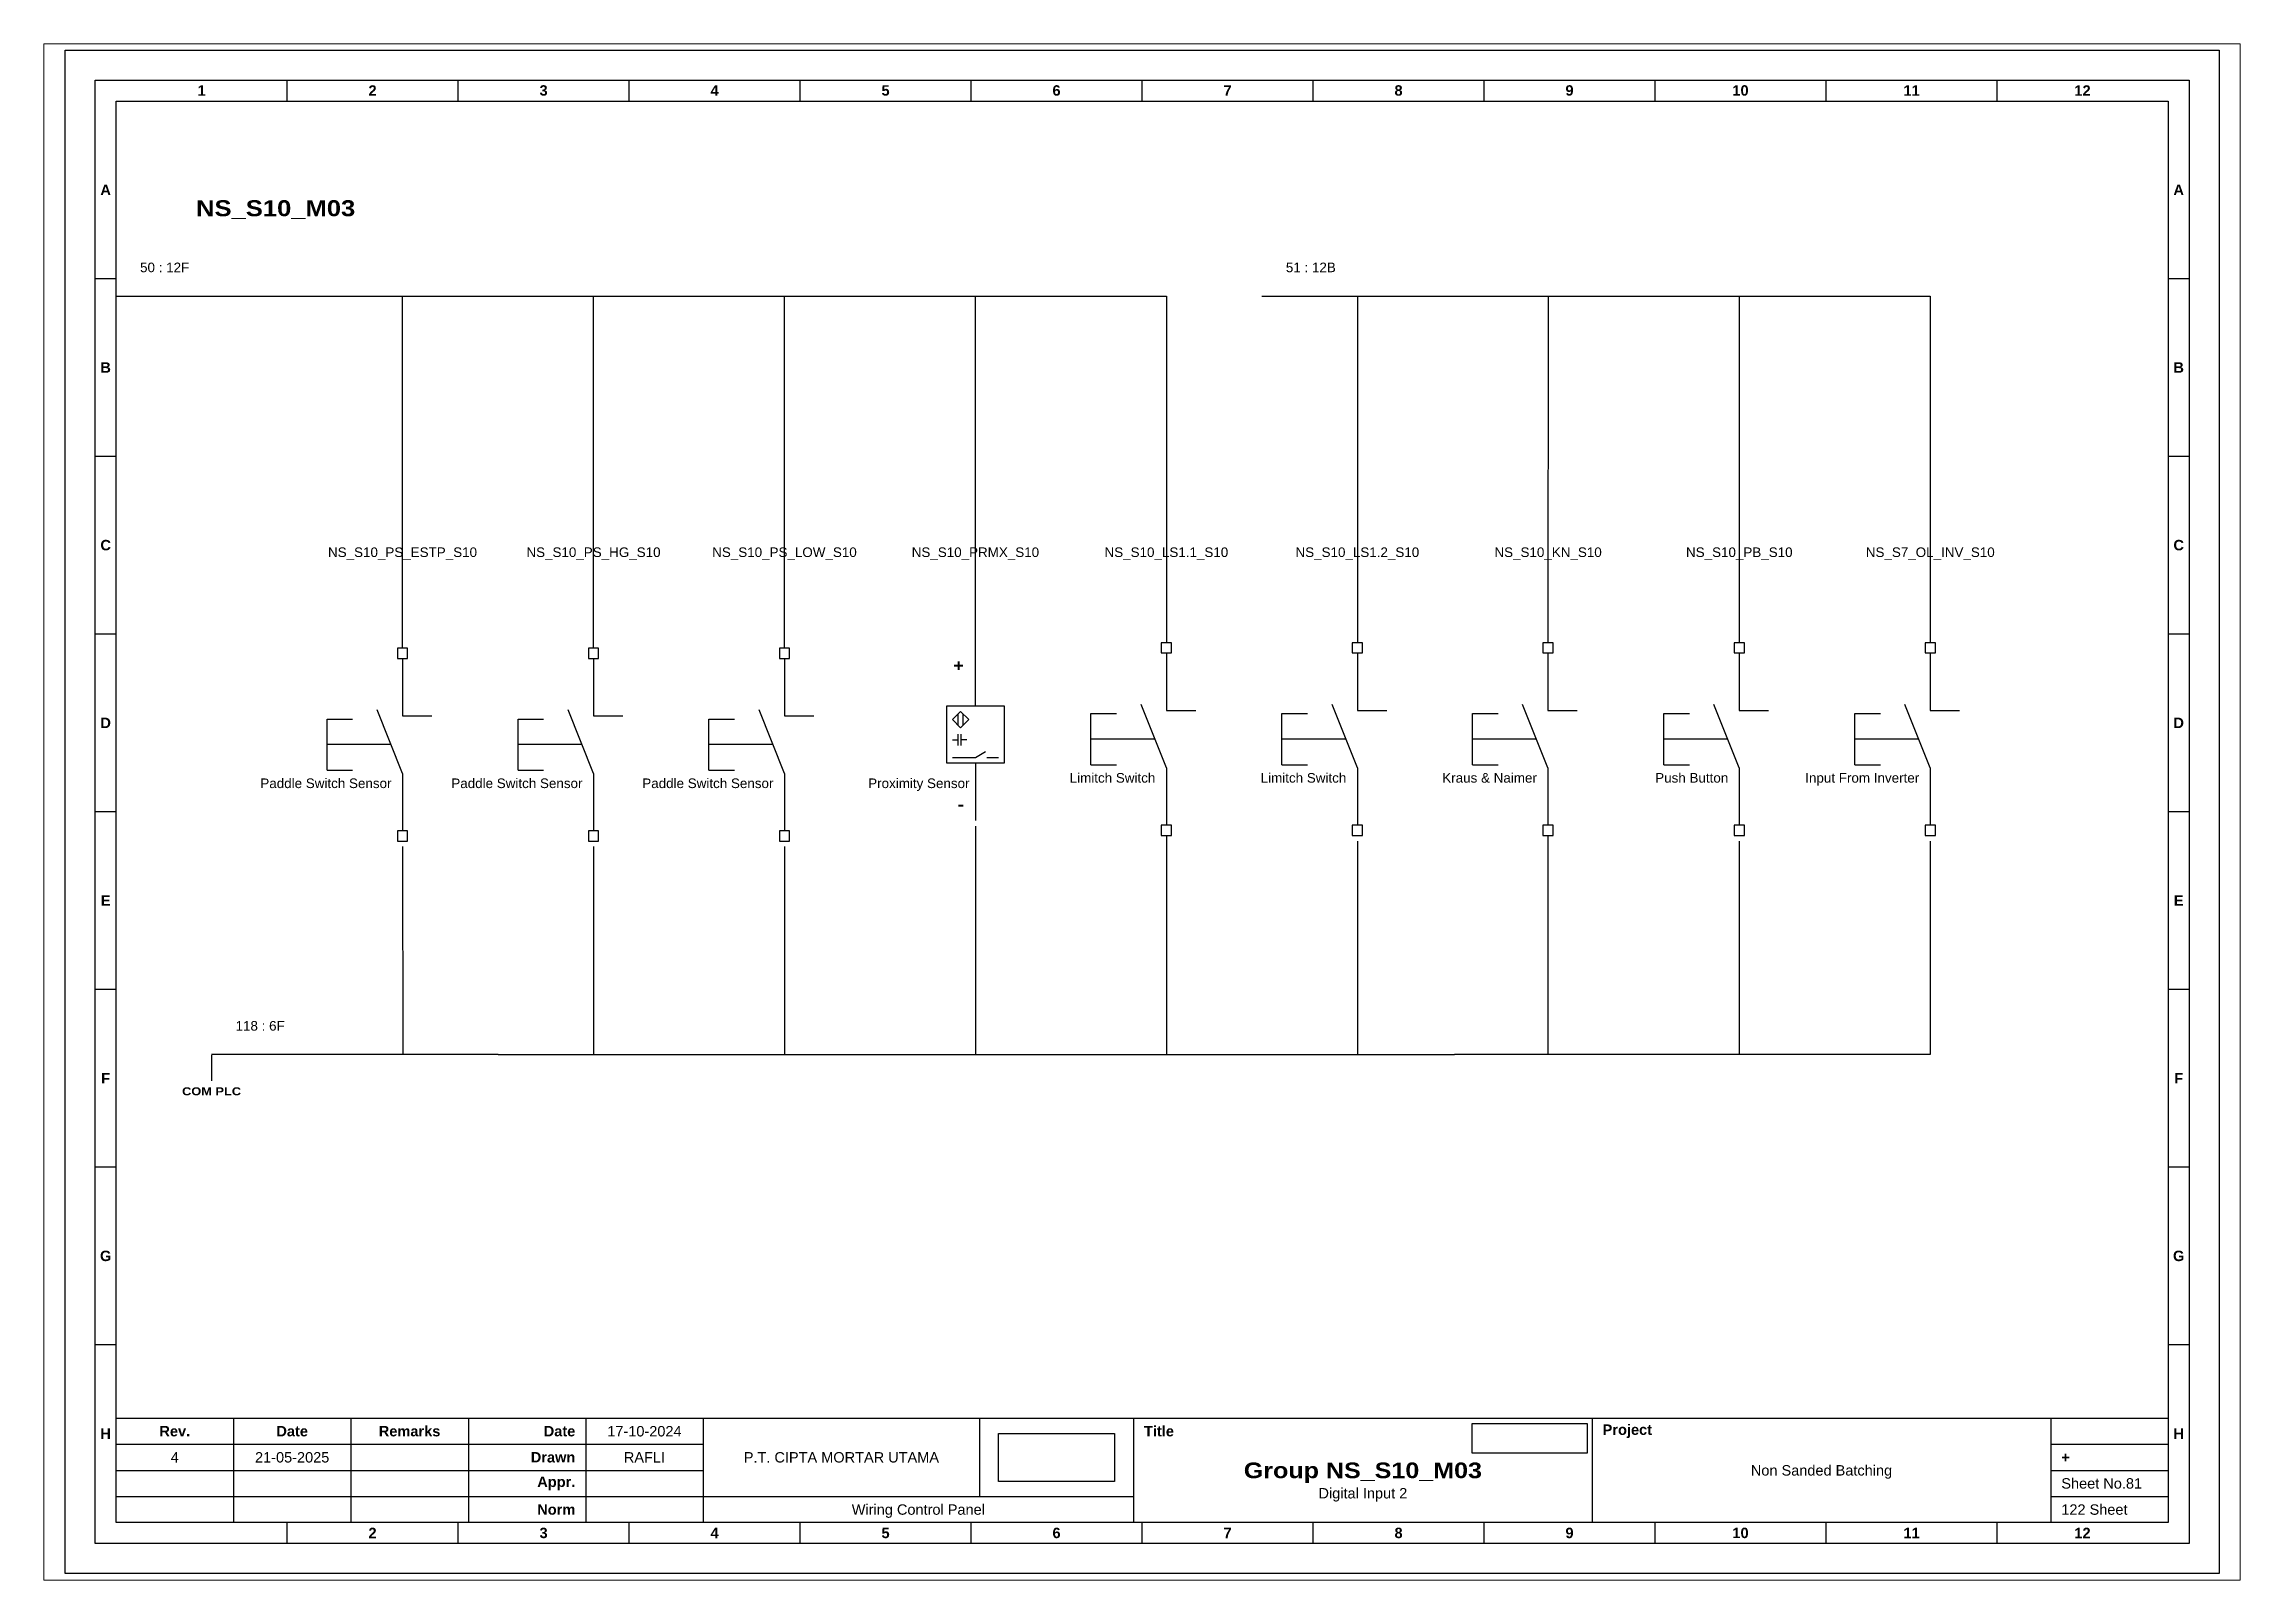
# Paper-space layout 'NS_S10_M03' of a CAD drawing. Header units: centimetres, sheet in millimetres. Extents: x 0 to 821, y 0 to 574.
# The model-space entities are those that its viewports show. They can reach past a viewport. Long polylines and large blocks are cut down to what shows.
import ezdxf
from ezdxf.enums import TextEntityAlignment as Align

# ---------------------------------------------------------------- set-up
doc = ezdxf.new("R2010")
doc.units = ezdxf.units.CM
doc.header["$MEASUREMENT"] = 0
doc.layers.add('MU Project Line', color=7, linetype='Continuous', lineweight=0, true_color=0xfefefe)
doc.styles.add('Bold', font='ariblk.ttf', dxfattribs={"height": 25.4})
doc.styles.get("Standard").update_dxf_attribs({"font": 'arial.ttf'})
picture_1 = doc.add_image_def('image1.png', size_in_pixel=(2048, 847))
picture_2 = doc.add_image_def('image2.png', size_in_pixel=(2092, 542))

# ---------------------------------------------------------------- blocks, each defined once
blk = doc.blocks.new('KOP MU PROJECT')
at = {"color": 6, "ltscale": 50}
for p, q in [((27.74, 184.05), (27.74, 186.66)), ((49.13, 184.05), (49.13, 186.66)), ((70.51, 184.05), (70.51, 186.66)), ((91.89, 184.05), (91.89, 186.66)), ((113.27, 184.05), (113.27, 186.66)), ((134.66, 184.05), (134.66, 186.66)), ((156.04, 184.05), (156.04, 186.66)), ((177.42, 184.05), (177.42, 186.66)), ((198.8, 184.05), (198.8, 186.66)), ((220.19, 184.05), (220.19, 186.66)), ((241.57, 184.05), (241.57, 186.66)), ((6.36, 161.84), (3.75, 161.84)), ((265.59, 161.84), (262.98, 161.84)), ((6.36, 139.63), (3.75, 139.63)), ((265.59, 139.63), (262.98, 139.63)), ((6.36, 117.42), (3.75, 117.42)), ((265.59, 117.42), (262.98, 117.42)), ((6.36, 95.22), (3.75, 95.22)), ((265.59, 95.22), (262.98, 95.22)), ((6.36, 73.01), (3.75, 73.01)), ((265.59, 73.01), (262.98, 73.01)), ((6.36, 50.8), (3.75, 50.8)), ((265.59, 50.8), (262.98, 50.8)), ((6.36, 28.59), (3.75, 28.59)), ((265.59, 28.59), (262.98, 28.59)), ((27.74, 3.75), (27.74, 6.36)), ((49.13, 3.75), (49.13, 6.36)), ((70.51, 3.75), (70.51, 6.36)), ((91.89, 3.75), (91.89, 6.36)), ((113.27, 3.75), (113.27, 6.36)), ((134.66, 3.75), (134.66, 6.36)), ((156.04, 3.75), (156.04, 6.36)), ((177.42, 3.75), (177.42, 6.36)), ((198.8, 3.75), (198.8, 6.36)), ((220.19, 3.75), (220.19, 6.36)), ((241.57, 3.75), (241.57, 6.36))]:
    blk.add_line(p, q, dxfattribs=at)
at = {"ltscale": 50}
for p, q in [((6.36, 19.41), (262.98, 19.41)), ((21.04, 19.41), (21.04, 6.36)), ((35.72, 19.41), (35.72, 6.36)), ((50.41, 19.41), (50.41, 6.36)), ((65.09, 19.41), (65.09, 6.36)), ((79.77, 19.41), (79.77, 6.36)), ((114.35, 19.41), (114.35, 9.62)), ((133.6, 19.41), (133.6, 6.36)), ((190.95, 19.41), (190.95, 6.36)), ((248.3, 19.41), (248.3, 6.36)), ((6.36, 16.15), (79.77, 16.15)), ((248.3, 16.15), (262.98, 16.15)), ((6.36, 12.89), (79.77, 12.89)), ((248.3, 12.89), (262.98, 12.89)), ((6.36, 9.62), (133.6, 9.62)), ((248.3, 9.62), (262.98, 9.62))]:
    blk.add_line(p, q, dxfattribs=at)
at = {"color": 1, "ltscale": 50}
blk.add_lwpolyline([(269.34, 0), (0, 0), (0, 190.41), (269.34, 190.41)], close=True, dxfattribs=at)
at = {"color": 6, "ltscale": 50}
for points in [[(265.59, 3.75), (3.75, 3.75), (3.75, 186.66), (265.59, 186.66)], [(262.98, 6.36), (6.36, 6.36), (6.36, 184.05), (262.98, 184.05)]]:
    blk.add_lwpolyline(points, close=True, dxfattribs=at)
at = {"ltscale": 50, "char_height": 1.305, "attachment_point": 4}
for s, width, heights, insert in [('\\pxqc;{\\fArial|b1|i0|c0|p34;1}', 21.3825, [2.51], (6.36, 185.36)), ('\\pxqc;{\\fArial|b1|i0|c0|p34;2}', 21.3825, [2.51], (27.74, 185.36)), ('\\pxqc;{\\fArial|b1|i0|c0|p34;3}', 21.3825, [2.51], (49.13, 185.36)), ('\\pxqc;{\\fArial|b1|i0|c0|p34;4}', 21.3825, [2.51], (70.51, 185.36)), ('\\pxqc;{\\fArial|b1|i0|c0|p34;5}', 21.3825, [2.51], (91.89, 185.36)), ('\\pxqc;{\\fArial|b1|i0|c0|p34;6}', 21.3825, [2.51], (113.27, 185.36)), ('\\pxqc;{\\fArial|b1|i0|c0|p34;7}', 21.3825, [2.51], (134.66, 185.36)), ('\\pxqc;{\\fArial|b1|i0|c0|p34;8}', 21.3825, [2.51], (156.04, 185.36)), ('\\pxqc;{\\fArial|b1|i0|c0|p34;9}', 21.3825, [2.51], (177.42, 185.36)), ('\\pxqc;{\\fArial|b1|i0|c0|p34;10}', 21.3825, [2.51], (198.8, 185.36)), ('\\pxqc;{\\fArial|b1|i0|c0|p34;11}', 21.3825, [2.51], (220.19, 185.36)), ('\\pxqc;{\\fArial|b1|i0|c0|p34;12}', 21.3825, [2.51], (241.57, 185.36)), ('\\pxqc;{\\fArial|b1|i0|c0|p34;A}', 2.61, [2.51], (3.75, 172.95)), ('\\pxqc;{\\fArial|b1|i0|c0|p34;A}', 2.61, [2.51], (262.98, 172.95)), ('\\pxqc;{\\fArial|b1|i0|c0|p34;B}', 2.61, [2.51], (3.75, 150.74)), ('\\pxqc;{\\fArial|b1|i0|c0|p34;B}', 2.61, [2.51], (262.98, 150.74)), ('\\pxqc;{\\fArial|b1|i0|c0|p34;C}', 2.61, [2.51], (3.75, 128.53)), ('\\pxqc;{\\fArial|b1|i0|c0|p34;C}', 2.61, [2.51], (262.98, 128.53)), ('\\pxqc;{\\fArial|b1|i0|c0|p34;D}', 2.61, [2.51], (3.75, 106.32)), ('\\pxqc;{\\fArial|b1|i0|c0|p34;D}', 2.61, [2.51], (262.98, 106.32)), ('\\pxqc;{\\fArial|b1|i0|c0|p34;E}', 2.61, [2.51], (3.75, 84.11)), ('\\pxqc;{\\fArial|b1|i0|c0|p34;E}', 2.61, [2.51], (262.98, 84.11)), ('\\pxqc;{\\fArial|b1|i0|c0|p34;F}', 2.61, [2.51], (3.75, 61.9)), ('\\pxqc;{\\fArial|b1|i0|c0|p34;F}', 2.61, [2.51], (262.98, 61.9)), ('\\pxqc;{\\fArial|b1|i0|c0|p34;G}', 2.61, [2.51], (3.75, 39.69)), ('\\pxqc;{\\fArial|b1|i0|c0|p34;G}', 2.61, [2.51], (262.98, 39.69)), ('\\pxqc;{\\fArial|b1|i0|c0|p34;H}', 2.61, [2.51], (3.75, 17.47)), ('\\pxqc;{\\fArial|b1|i0|c0|p34;Rev.}', 14.6811, [2.88], (6.36, 17.78)), ('\\pxqc;{\\fArial|b1|i0|c0|p34;Date}', 14.6811, [2.88], (21.04, 17.78)), ('\\pxqc;{\\fArial|b1|i0|c0|p34;Remarks}', 14.6811, [2.88], (35.72, 17.78)), ('\\pxqr;{\\fArial|b1|i0|c0|p34;Date}', 13.3761, [2.88], (50.41, 17.78)), ('\\pxql;{\\fArial|b1|i0|c0|p34;Title}', 50.2419, [2.88], (134.9, 17.78)), ('\\pxql;{\\fArial|b1|i0|c0|p34;Project}', 50.2419, [2.88], (192.25, 17.78)), ('\\pxqc;{\\fArial|b1|i0|c0|p34;H}', 2.61, [2.51], (262.98, 17.47)), ('\\pxqr;{\\fArial|b1|i0|c0|p34;Drawn}', 13.3761, [2.88], (50.41, 14.52)), ('\\pxql;{\\fArial|b1|i0|c0|p34;+}', 14.6811, [2.88], (249.61, 14.52)), ('\\pxqr;{\\fArial|b1|i0|c0|p34;Appr.}', 13.3761, [2.88], (50.41, 11.26)), ('\\pxqr;{\\fArial|b1|i0|c0|p34;Norm}', 13.3761, [2.88], (50.41, 7.99)), ('\\pxqc;{\\fArial|b1|i0|c0|p34;2}', 21.3825, [2.51], (27.74, 5.06)), ('\\pxqc;{\\fArial|b1|i0|c0|p34;3}', 21.3825, [2.51], (49.13, 5.06)), ('\\pxqc;{\\fArial|b1|i0|c0|p34;4}', 21.3825, [2.51], (70.51, 5.06)), ('\\pxqc;{\\fArial|b1|i0|c0|p34;5}', 21.3825, [2.51], (91.89, 5.06)), ('\\pxqc;{\\fArial|b1|i0|c0|p34;6}', 21.3825, [2.51], (113.27, 5.06)), ('\\pxqc;{\\fArial|b1|i0|c0|p34;7}', 21.3825, [2.51], (134.66, 5.06)), ('\\pxqc;{\\fArial|b1|i0|c0|p34;8}', 21.3825, [2.51], (156.04, 5.06)), ('\\pxqc;{\\fArial|b1|i0|c0|p34;9}', 21.3825, [2.51], (177.42, 5.06)), ('\\pxqc;{\\fArial|b1|i0|c0|p34;10}', 21.3825, [2.51], (198.8, 5.06)), ('\\pxqc;{\\fArial|b1|i0|c0|p34;11}', 21.3825, [2.51], (220.19, 5.06)), ('\\pxqc;{\\fArial|b1|i0|c0|p34;12}', 21.3825, [2.51], (241.57, 5.06))]:
    blk.add_mtext_dynamic_manual_height_columns(s, width=width, gutter_width=0.0326, heights=heights, dxfattribs=dict(at, insert=insert))
at = {"ltscale": 50}
for tag, p in [('DATECREATED', (72.43, 17.78)), ('REV', (13.7, 14.52)), ('REVDATE', (28.38, 14.52)), ('REMARKS', (43.06, 14.52)), ('DRAWN', (72.43, 14.52)), ('COMPANY', (97.06, 14.52)), ('APPR', (72.43, 11.26)), ('PROJECT', (219.62, 12.89)), ('NORM', (72.43, 7.99)), ('DRAWINGCATEGORY', (106.68, 7.99)), ('DESCRIPTION', (162.27, 10.03))]:
    blk.add_attdef(tag, text='', height=1.3, dxfattribs=at).set_placement(p, align=Align.MIDDLE_CENTER)
at = {"ltscale": 50, "style": 'Bold'}
blk.add_attdef('TITLE', text='', height=1.96, dxfattribs=at).set_placement((162.27, 12.89), align=Align.MIDDLE_CENTER)
at = {"ltscale": 50}
for tag, p in [('SHEETNUMBER', (249.61, 11.26)), ('TOTALSHEET', (249.61, 7.99))]:
    blk.add_attdef(tag, text='', height=1.3, dxfattribs=at).set_placement(p, align=Align.MIDDLE_LEFT)
image = blk.add_image(picture_1, insert=(116.72, 11.48), size_in_units=(14.5, 6), dxfattribs=at)
image.dxf.flags = 15
image = blk.add_image(picture_2, insert=(175.94, 15.04), size_in_units=(14.36, 3.72), dxfattribs=at)
image.dxf.flags = 15

msp = doc.modelspace()

# ---------------------------------------------------------------- linework, layer by layer
at = {"color": 146, "ltscale": 50, "true_color": 0x105689}
for p, q in [((1587.87, 1999.99), (1611.75, 1999.99)), ((1611.75, 1999.99), (1635.63, 1999.99)), ((1623.69, 1955.99), (1623.69, 1999.99)), ((1635.63, 1999.99), (1659.51, 1999.99)), ((1647.57, 1955.99), (1647.57, 1999.99)), ((1659.51, 1999.99), (1683.39, 1999.99)), ((1671.45, 1955.99), (1671.45, 1999.99)), ((1683.39, 1999.99), (1707.27, 1999.99)), ((1695.33, 1955.99), (1695.33, 1999.99)), ((1707.27, 1999.99), (1719.21, 1999.99)), ((1719.21, 1999.99), (1719.21, 1956.68)), ((1731.15, 1999.99), (1755.03, 1999.99)), ((1743.09, 1999.99), (1743.09, 1956.68)), ((1755.03, 1999.99), (1778.91, 1999.99)), ((1766.97, 1999.99), (1766.92, 1956.68)), ((1778.91, 1999.99), (1790.85, 1999.99)), ((1790.85, 1999.99), (1790.85, 1956.68)), ((1790.85, 1999.99), (1814.73, 1999.99)), ((1814.73, 1999.99), (1814.73, 1956.68)), ((1695.33, 1933.77), (1695.33, 1905.19)), ((1623.69, 1931.21), (1623.72, 1905.19)), ((1647.57, 1931.21), (1647.57, 1905.19)), ((1671.45, 1931.21), (1671.45, 1905.19)), ((1719.21, 1932.58), (1719.21, 1905.19)), ((1743.09, 1931.89), (1743.09, 1905.19)), ((1766.92, 1932.58), (1766.92, 1905.19)), ((1790.85, 1931.89), (1790.85, 1905.19)), ((1814.73, 1931.89), (1814.73, 1905.19)), ((1635.67, 1905.19), (1599.81, 1905.19)), ((1599.81, 1905.11), (1599.81, 1901.91)), ((1635.67, 1905.19), (1683.47, 1905.19)), ((1683.47, 1905.19), (1683.47, 1905.19)), ((1683.47, 1905.19), (1731.27, 1905.19)), ((1731.27, 1905.19), (1755.23, 1905.19)), ((1790.85, 1905.19), (1755.23, 1905.19)), ((1814.73, 1905.19), (1790.85, 1905.19))]:
    msp.add_line(p, q, dxfattribs=at)
at = {"ltscale": 50}
for p, q in [((1695.33, 1948.81), (1695.33, 1955.99)), ((1719.21, 1955.4), (1719.21, 1948.22)), ((1743.09, 1955.4), (1743.09, 1948.22)), ((1766.92, 1955.4), (1766.92, 1948.22)), ((1790.85, 1955.4), (1790.85, 1948.22)), ((1814.73, 1955.4), (1814.73, 1948.22)), ((1623.69, 1954.71), (1623.69, 1947.53)), ((1647.57, 1954.71), (1647.57, 1947.53)), ((1671.45, 1954.71), (1671.45, 1947.53)), ((1692.46, 1944.54), (1693.17, 1944.54)), ((1694.25, 1944.54), (1693.53, 1944.54)), ((1695.33, 1941.63), (1695.33, 1934.45)), ((1696.76, 1942.35), (1698.2, 1942.35)), ((1623.69, 1940.35), (1623.69, 1933.17)), ((1647.57, 1940.35), (1647.57, 1933.17)), ((1671.45, 1940.35), (1671.45, 1933.17)), ((1719.21, 1941.04), (1719.21, 1933.86)), ((1743.09, 1941.04), (1743.09, 1933.86)), ((1766.92, 1941.04), (1766.92, 1933.86)), ((1790.85, 1941.04), (1790.85, 1933.86)), ((1814.73, 1941.04), (1814.73, 1933.86))]:
    msp.add_line(p, q, dxfattribs=at)
at = {"ltscale": 500}
for p, q in [((1614.25, 1940.74), (1614.25, 1947.14)), ((1614.25, 1947.14), (1617.45, 1947.14)), ((1623.69, 1940.35), (1620.52, 1948.28)), ((1623.69, 1947.53), (1627.36, 1947.53)), ((1638.13, 1940.74), (1638.13, 1947.14)), ((1638.13, 1947.14), (1641.33, 1947.14)), ((1647.57, 1940.35), (1644.4, 1948.28)), ((1647.57, 1947.53), (1651.24, 1947.53)), ((1662.01, 1940.74), (1662.01, 1947.14)), ((1662.01, 1947.14), (1665.21, 1947.14)), ((1671.45, 1940.35), (1668.28, 1948.28)), ((1671.45, 1947.53), (1675.12, 1947.53)), ((1709.77, 1941.43), (1709.77, 1947.83)), ((1709.77, 1947.83), (1712.97, 1947.83)), ((1719.21, 1941.04), (1716.04, 1948.96)), ((1719.21, 1948.22), (1722.88, 1948.22)), ((1733.65, 1941.43), (1733.65, 1947.83)), ((1733.65, 1947.83), (1736.85, 1947.83)), ((1743.09, 1941.04), (1739.92, 1948.96)), ((1743.09, 1948.22), (1746.76, 1948.22)), ((1757.48, 1941.43), (1757.48, 1947.83)), ((1757.48, 1947.83), (1760.68, 1947.83)), ((1766.92, 1941.04), (1763.75, 1948.96)), ((1766.92, 1948.22), (1770.59, 1948.22)), ((1781.41, 1941.43), (1781.41, 1947.83)), ((1781.41, 1947.83), (1784.61, 1947.83)), ((1790.85, 1941.04), (1787.68, 1948.96)), ((1790.85, 1948.22), (1794.52, 1948.22)), ((1805.29, 1941.43), (1805.29, 1947.83)), ((1805.29, 1947.83), (1808.49, 1947.83)), ((1814.73, 1941.04), (1811.56, 1948.96)), ((1814.73, 1948.22), (1818.4, 1948.22)), ((1717.77, 1944.63), (1709.77, 1944.63)), ((1741.65, 1944.63), (1733.65, 1944.63)), ((1765.48, 1944.63), (1757.48, 1944.63)), ((1789.41, 1944.63), (1781.41, 1944.63)), ((1813.29, 1944.63), (1805.29, 1944.63)), ((1622.25, 1943.94), (1614.25, 1943.94)), ((1646.13, 1943.94), (1638.13, 1943.94)), ((1670.01, 1943.94), (1662.01, 1943.94)), ((1614.25, 1940.74), (1617.45, 1940.74)), ((1638.13, 1940.74), (1641.33, 1940.74)), ((1662.01, 1940.74), (1665.21, 1940.74)), ((1709.77, 1941.43), (1712.97, 1941.43)), ((1733.65, 1941.43), (1736.85, 1941.43)), ((1757.48, 1941.43), (1760.68, 1941.43)), ((1781.41, 1941.43), (1784.61, 1941.43)), ((1805.29, 1941.43), (1808.49, 1941.43))]:
    msp.add_line(p, q, dxfattribs=at)
for points in [[(1623.05, 1954.71), (1624.33, 1954.71), (1624.33, 1955.99), (1623.05, 1955.99)], [(1646.93, 1954.71), (1648.21, 1954.71), (1648.21, 1955.99), (1646.93, 1955.99)], [(1670.81, 1954.71), (1672.09, 1954.71), (1672.09, 1955.99), (1670.81, 1955.99)], [(1718.57, 1955.4), (1719.85, 1955.4), (1719.85, 1956.68), (1718.57, 1956.68)], [(1742.45, 1955.4), (1743.73, 1955.4), (1743.73, 1956.68), (1742.45, 1956.68)], [(1766.28, 1955.4), (1767.56, 1955.4), (1767.56, 1956.68), (1766.28, 1956.68)], [(1790.21, 1955.4), (1791.49, 1955.4), (1791.49, 1956.68), (1790.21, 1956.68)], [(1814.09, 1955.4), (1815.37, 1955.4), (1815.37, 1956.68), (1814.09, 1956.68)], [(1718.57, 1932.58), (1719.85, 1932.58), (1719.85, 1933.86), (1718.57, 1933.86)], [(1742.45, 1932.58), (1743.73, 1932.58), (1743.73, 1933.86), (1742.45, 1933.86)], [(1766.28, 1932.58), (1767.56, 1932.58), (1767.56, 1933.86), (1766.28, 1933.86)], [(1790.21, 1932.58), (1791.49, 1932.58), (1791.49, 1933.86), (1790.21, 1933.86)], [(1814.09, 1932.58), (1815.37, 1932.58), (1815.37, 1933.86), (1814.09, 1933.86)], [(1623.05, 1931.89), (1624.33, 1931.89), (1624.33, 1933.17), (1623.05, 1933.17)], [(1646.93, 1931.89), (1648.21, 1931.89), (1648.21, 1933.17), (1646.93, 1933.17)], [(1670.81, 1931.89), (1672.09, 1931.89), (1672.09, 1933.17), (1670.81, 1933.17)]]:
    msp.add_lwpolyline(points, close=True, dxfattribs=at)
at = {"ltscale": 50}
for points in [[(1691.74, 1948.81), (1698.92, 1948.81), (1698.92, 1941.63), (1691.74, 1941.63)], [(1693.47, 1946.06), (1692.46, 1947.08), (1693.47, 1948.09), (1694.49, 1947.08)]]:
    msp.add_lwpolyline(points, close=True, dxfattribs=at)
for points in [[(1693.18, 1946.35), (1693.18, 1947.81)], [(1693.76, 1947.81), (1693.76, 1946.35)], [(1693.17, 1943.83), (1693.17, 1944.54), (1693.17, 1945.26)], [(1693.53, 1943.83), (1693.53, 1944.54), (1693.53, 1945.26)], [(1692.46, 1942.35), (1695.33, 1942.35), (1696.57, 1943.07)]]:
    msp.add_lwpolyline(points, dxfattribs=at)

# ---------------------------------------------------------------- block references
msp.add_blockref('KOP MU PROJECT', (1581.51, 1840.34)).add_auto_attribs({'DESCRIPTION': 'Digital Input 2', 'TITLE': 'Group NS_S10_M03', 'PROJECT': 'Non Sanded Batching', 'COMPANY': 'P.T. CIPTA MORTAR UTAMA', 'DRAWINGCATEGORY': 'Wiring Control Panel', 'DRAWN': 'RAFLI', 'DATECREATED': '17-10-2024', 'REVDATE': '21-05-2025', 'REV': '4', 'SHEETNUMBER': 'Sheet No.81', 'TOTALSHEET': '122 Sheet'})

# ---------------------------------------------------------------- texts
at = {"ltscale": 500, "style": 'Bold'}
msp.add_text('NS_S10_M03', height=2, dxfattribs=at).set_placement((1597.87, 2009.99))
at = {"ltscale": 500}
for s, p in [('50 : 12F', (1590.87, 2004.19)), ('51 : 12B', (1734.15, 2004.19)), ('118 : 6F', (1602.81, 1909.39))]:
    msp.add_text(s, height=1.2, dxfattribs=at).set_placement(p, align=Align.TOP_LEFT)
at = {"ltscale": 50}
for s, p in [('NS_S10_PS_ESTP_S10', (1623.69, 1967.99)), ('NS_S10_PS_HG_S10', (1647.57, 1967.99)), ('NS_S10_PS_LOW_S10', (1671.45, 1967.99)), ('NS_S10_PRMX_S10', (1695.33, 1967.99)), ('NS_S10_LS1.1_S10', (1719.21, 1967.99)), ('NS_S10_LS1.2_S10', (1743.09, 1967.99)), ('NS_S10_KN_S10', (1766.94, 1967.99)), ('NS_S10_PB_S10', (1790.85, 1967.99)), ('NS_S7_OL_INV_S10', (1814.73, 1967.99))]:
    msp.add_text(s, height=1.2, dxfattribs=at).set_placement(p, align=Align.MIDDLE_CENTER)
at = {"ltscale": 500, "style": 'Bold'}
msp.add_text('+', height=1.44, dxfattribs=at).set_placement((1693.89, 1954.56), align=Align.TOP_RIGHT)
at = {"ltscale": 50}
for s, p in [('Paddle Switch Sensor', (1622.31, 1938.15)), ('Paddle Switch Sensor', (1646.19, 1938.15)), ('Paddle Switch Sensor', (1670.07, 1938.15)), ('Proximity Sensor', (1694.59, 1938.15)), ('Limitch Switch', (1717.83, 1938.83)), ('Limitch Switch', (1741.71, 1938.83)), ('Kraus & Naimer', (1765.54, 1938.83)), ('Push Button', (1789.47, 1938.83)), ('Input From Inverter', (1813.35, 1938.83))]:
    msp.add_text(s, height=1.2, dxfattribs=at).set_placement(p, align=Align.BOTTOM_RIGHT)
at = {"ltscale": 500, "style": 'Bold'}
msp.add_text('-', height=1.44, dxfattribs=at).set_placement((1693.89, 1935.32), align=Align.BOTTOM_RIGHT)
at = {"ltscale": 50, "style": 'Bold'}
msp.add_text('COM PLC', height=1, dxfattribs=at).set_placement((1599.81, 1901.11), align=Align.TOP_CENTER)

psp = doc.layouts.new('NS_S10_M03')

# ---------------------------------------------------------------- viewports
at = {"layer": 'MU Project Line'}
psp.add_viewport(center=(410.5, 287), size=(820.98, 573.9884), view_center_point=(1716.16, 1935.52), view_height=192.0041, dxfattribs=at)

doc.saveas('drawing.dxf')
